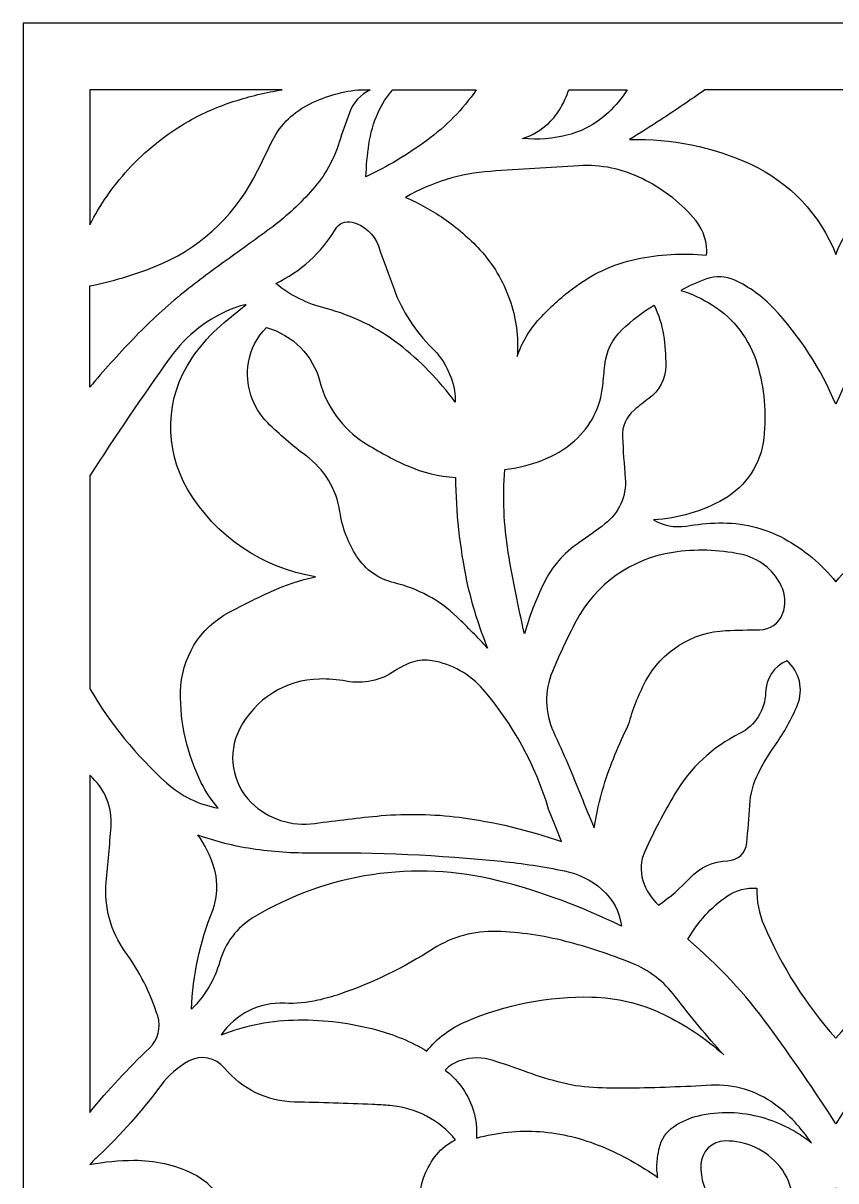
# Model space of a CAD drawing. Header units: centimetres. Extents: x 8 to 14.2, y -3.3 to 9.
# Drawn here: x 8.025 to 11.096, y 4.63 to 9.001 of the extents above; entities that cross this region are included whole.
import ezdxf

# ---------------------------------------------------------------- set-up
doc = ezdxf.new("R2010")
doc.units = ezdxf.units.CM
doc.header["$MEASUREMENT"] = 0
doc.layers.add('layer 1', color=7, linetype='Continuous')

msp = doc.modelspace()

# ---------------------------------------------------------------- linework, layer by layer
at = {"layer": 'layer 1', "color": 250, "lineweight": 30}
for points, knots in [([(8.02492, 9.00077), (8.02492, 9.00077), (14.16642, 9.00077), (14.16642, 9.00077), (14.16642, 9.00077), (14.16642, 9.00077), (14.16642, -3.2822), (14.16642, -3.2822), (14.16642, -3.2822), (14.16642, -3.2822), (8.02492, -3.2822), (8.02492, -3.2822), (8.02492, -3.2822), (8.02492, -3.2822), (8.02492, 9.00077), (8.02492, 9.00077)], [0, 0, 0, 0, 0.2, 0.2, 0.2, 0.2, 0.4, 0.4, 0.4, 0.4, 0.6, 0.6, 0.6, 0.6, 1, 1, 1, 1]), ([(9.28964, 8.74908), (9.22292, 8.74187), (9.15819, 8.72217), (9.09876, 8.691), (9.09876, 8.691), (9.03826, 8.65926), (8.9899, 8.60857), (8.96105, 8.54663), (8.96105, 8.54663), (8.94051, 8.50254), (8.91883, 8.45898), (8.89601, 8.41602), (8.89601, 8.41602), (8.81516, 8.26374), (8.68273, 8.1451), (8.52254, 8.08136), (8.52254, 8.08136), (8.44293, 8.04968), (8.36062, 8.02526), (8.27662, 8.0084), (8.27662, 8.0084), (8.27662, 8.0084), (8.27662, 7.62584), (8.27662, 7.62584), (8.27662, 7.62584), (8.32915, 7.68827), (8.38364, 7.74901), (8.44003, 7.80796), (8.44003, 7.80796), (8.49646, 7.86694), (8.55636, 7.92254), (8.61938, 7.97442), (8.61938, 7.97442), (8.67587, 8.01939), (8.73353, 8.06289), (8.79228, 8.10486), (8.79228, 8.10486), (8.85114, 8.14692), (8.9097, 8.18937), (8.96796, 8.23224), (8.96796, 8.23224), (9.02265, 8.27387), (9.07307, 8.3208), (9.11852, 8.37233), (9.11852, 8.37233), (9.16436, 8.42433), (9.19875, 8.48537), (9.21944, 8.55152), (9.21944, 8.55152), (9.23111, 8.58882), (9.24382, 8.62581), (9.25755, 8.6624), (9.25755, 8.6624), (9.27178, 8.70033), (9.30007, 8.73136), (9.33651, 8.74908), (9.33651, 8.74908), (9.33651, 8.74908), (9.28964, 8.74908), (9.28964, 8.74908)], [0, 0, 0, 0, 0.0625, 0.0625, 0.0625, 0.0625, 0.125, 0.125, 0.125, 0.125, 0.1875, 0.1875, 0.1875, 0.1875, 0.25, 0.25, 0.25, 0.25, 0.3125, 0.3125, 0.3125, 0.3125, 0.375, 0.375, 0.375, 0.375, 0.4375, 0.4375, 0.4375, 0.4375, 0.5, 0.5, 0.5, 0.5, 0.5625, 0.5625, 0.5625, 0.5625, 0.625, 0.625, 0.625, 0.625, 0.6875, 0.6875, 0.6875, 0.6875, 0.75, 0.75, 0.75, 0.75, 0.8125, 0.8125, 0.8125, 0.8125, 0.875, 0.875, 0.875, 0.875, 1, 1, 1, 1]), ([(8.27662, 8.23968), (8.27662, 8.23968), (8.27662, 8.74908), (8.27662, 8.74908), (8.27662, 8.74908), (8.27662, 8.74908), (9.00398, 8.74908), (9.00398, 8.74908), (9.00398, 8.74908), (8.94238, 8.73934), (8.88162, 8.72486), (8.82222, 8.70579), (8.82222, 8.70579), (8.76278, 8.68669), (8.70542, 8.66166), (8.65097, 8.63108), (8.65097, 8.63108), (8.56511, 8.58202), (8.48745, 8.5199), (8.42075, 8.4469), (8.42075, 8.4469), (8.36374, 8.38451), (8.31529, 8.31485), (8.27662, 8.23968)], [0, 0, 0, 0, 0.1428571, 0.1428571, 0.1428571, 0.1428571, 0.2857143, 0.2857143, 0.2857143, 0.2857143, 0.4285714, 0.4285714, 0.4285714, 0.4285714, 0.5714286, 0.5714286, 0.5714286, 0.5714286, 0.7142857, 0.7142857, 0.7142857, 0.7142857, 1, 1, 1, 1]), ([(9.73704, 8.74908), (9.73704, 8.74908), (9.42183, 8.74908), (9.42183, 8.74908), (9.42183, 8.74908), (9.39913, 8.72333), (9.38033, 8.69441), (9.366, 8.66321), (9.366, 8.66321), (9.34901, 8.62523), (9.33736, 8.5851), (9.33136, 8.54393), (9.33136, 8.54393), (9.3254, 8.50293), (9.32162, 8.46164), (9.32004, 8.42024), (9.32004, 8.42024), (9.40069, 8.45891), (9.47763, 8.50487), (9.54988, 8.55759), (9.54988, 8.55759), (9.62251, 8.61055), (9.68574, 8.67525), (9.73704, 8.74908)], [0, 0, 0, 0, 0.1428571, 0.1428571, 0.1428571, 0.1428571, 0.2857143, 0.2857143, 0.2857143, 0.2857143, 0.4285714, 0.4285714, 0.4285714, 0.4285714, 0.5714286, 0.5714286, 0.5714286, 0.5714286, 0.7142857, 0.7142857, 0.7142857, 0.7142857, 1, 1, 1, 1]), ([(10.30744, 8.74908), (10.30744, 8.74908), (10.08647, 8.74908), (10.08647, 8.74908), (10.08647, 8.74908), (10.0787, 8.72569), (10.06861, 8.70313), (10.05635, 8.68175), (10.05635, 8.68175), (10.04407, 8.6603), (10.02876, 8.64073), (10.01089, 8.62366), (10.01089, 8.62366), (9.98266, 8.5972), (9.94889, 8.57734), (9.91204, 8.5655), (9.91204, 8.5655), (9.97, 8.55954), (10.02853, 8.56415), (10.08484, 8.57911), (10.08484, 8.57911), (10.14157, 8.59418), (10.19358, 8.62324), (10.23616, 8.66364), (10.23616, 8.66364), (10.26315, 8.68928), (10.28707, 8.71794), (10.30744, 8.74908)], [0, 0, 0, 0, 0.125, 0.125, 0.125, 0.125, 0.25, 0.25, 0.25, 0.25, 0.375, 0.375, 0.375, 0.375, 0.5, 0.5, 0.5, 0.5, 0.625, 0.625, 0.625, 0.625, 0.75, 0.75, 0.75, 0.75, 1, 1, 1, 1]), ([(11.09566, 8.12779), (11.03624, 8.27824), (10.9213, 8.4), (10.77445, 8.46787), (10.77445, 8.46787), (10.63098, 8.53421), (10.47413, 8.56628), (10.31614, 8.56155), (10.31614, 8.56155), (10.35596, 8.58576), (10.39539, 8.61059), (10.43444, 8.63603), (10.43444, 8.63603), (10.49058, 8.67276), (10.54608, 8.71045), (10.60093, 8.74908), (10.60093, 8.74908), (10.60093, 8.74908), (11.59042, 8.74908), (11.59042, 8.74908), (11.59042, 8.74908), (11.64525, 8.71043), (11.70077, 8.67276), (11.75691, 8.63603), (11.75691, 8.63603), (11.79595, 8.61059), (11.83539, 8.58576), (11.87522, 8.56155), (11.87522, 8.56155), (11.71722, 8.56627), (11.56036, 8.53421), (11.41688, 8.46787), (11.41688, 8.46787), (11.27006, 8.39996), (11.15506, 8.27826), (11.09566, 8.12779)], [0, 0, 0, 0, 0.1, 0.1, 0.1, 0.1, 0.2, 0.2, 0.2, 0.2, 0.3, 0.3, 0.3, 0.3, 0.4, 0.4, 0.4, 0.4, 0.5, 0.5, 0.5, 0.5, 0.6, 0.6, 0.6, 0.6, 0.7, 0.7, 0.7, 0.7, 0.8, 0.8, 0.8, 0.8, 1, 1, 1, 1]), ([(9.46979, 8.34305), (9.56772, 8.3999), (9.67748, 8.43347), (9.79048, 8.44118), (9.79048, 8.44118), (9.902, 8.44877), (10.01356, 8.45582), (10.12515, 8.46232), (10.12515, 8.46232), (10.20735, 8.46711), (10.28942, 8.45049), (10.36328, 8.4141), (10.36328, 8.4141), (10.43657, 8.37801), (10.50234, 8.32823), (10.557, 8.26749), (10.557, 8.26749), (10.58824, 8.23276), (10.60646, 8.18824), (10.60853, 8.14157), (10.60853, 8.14157), (10.60879, 8.13576), (10.60787, 8.12995), (10.60583, 8.1245), (10.60583, 8.1245), (10.51736, 8.13346), (10.42804, 8.12846), (10.34112, 8.10968), (10.34112, 8.10968), (10.25367, 8.09079), (10.17154, 8.05274), (10.10056, 7.99827), (10.10056, 7.99827), (10.05629, 7.96427), (10.01497, 7.92664), (9.977, 7.88574), (9.977, 7.88574), (9.93866, 7.84445), (9.90956, 7.7955), (9.89162, 7.74209), (9.89162, 7.74209), (9.8973, 7.81532), (9.88752, 7.88891), (9.86291, 7.95811), (9.86291, 7.95811), (9.83834, 8.02723), (9.80031, 8.09078), (9.75102, 8.14512), (9.75102, 8.14512), (9.70992, 8.18943), (9.66403, 8.22904), (9.61418, 8.26321), (9.61418, 8.26321), (9.56871, 8.29439), (9.52036, 8.32111), (9.46979, 8.34305)], [0, 0, 0, 0, 0.0666667, 0.0666667, 0.0666667, 0.0666667, 0.1333333, 0.1333333, 0.1333333, 0.1333333, 0.2, 0.2, 0.2, 0.2, 0.2666667, 0.2666667, 0.2666667, 0.2666667, 0.3333333, 0.3333333, 0.3333333, 0.3333333, 0.4, 0.4, 0.4, 0.4, 0.4666667, 0.4666667, 0.4666667, 0.4666667, 0.5333333, 0.5333333, 0.5333333, 0.5333333, 0.6, 0.6, 0.6, 0.6, 0.6666667, 0.6666667, 0.6666667, 0.6666667, 0.7333333, 0.7333333, 0.7333333, 0.7333333, 0.8, 0.8, 0.8, 0.8, 0.8666667, 0.8666667, 0.8666667, 0.8666667, 1, 1, 1, 1]), ([(8.97925, 8.01822), (9.07328, 8.06244), (9.15186, 8.13381), (9.20484, 8.2232), (9.20484, 8.2232), (9.21767, 8.24485), (9.24319, 8.25554), (9.26764, 8.24952), (9.26764, 8.24952), (9.3138, 8.23815), (9.35117, 8.20429), (9.36707, 8.15949), (9.36707, 8.15949), (9.38641, 8.10494), (9.40613, 8.0505), (9.4262, 7.99622), (9.4262, 7.99622), (9.45709, 7.91272), (9.50601, 7.83714), (9.56954, 7.77478), (9.56954, 7.77478), (9.6169, 7.7283), (9.64745, 7.66734), (9.65637, 7.60159), (9.65637, 7.60159), (9.65777, 7.59123), (9.65795, 7.58073), (9.65688, 7.57031), (9.65688, 7.57031), (9.59669, 7.653), (9.52499, 7.72664), (9.44393, 7.78903), (9.44393, 7.78903), (9.36246, 7.85172), (9.2692, 7.8973), (9.16968, 7.92307), (9.16968, 7.92307), (9.13504, 7.93205), (9.10137, 7.94445), (9.06918, 7.96008), (9.06918, 7.96008), (9.03696, 7.97574), (9.00676, 7.99528), (8.97925, 8.01824)], [0, 0, 0, 0, 0.0833333, 0.0833333, 0.0833333, 0.0833333, 0.1666667, 0.1666667, 0.1666667, 0.1666667, 0.25, 0.25, 0.25, 0.25, 0.3333333, 0.3333333, 0.3333333, 0.3333333, 0.4166667, 0.4166667, 0.4166667, 0.4166667, 0.5, 0.5, 0.5, 0.5, 0.5833333, 0.5833333, 0.5833333, 0.5833333, 0.6666667, 0.6666667, 0.6666667, 0.6666667, 0.75, 0.75, 0.75, 0.75, 0.8333333, 0.8333333, 0.8333333, 0.8333333, 1, 1, 1, 1]), ([(10.51006, 7.99193), (10.5412, 8.00893), (10.57369, 8.0233), (10.60722, 8.03492), (10.60722, 8.03492), (10.64191, 8.04695), (10.67993, 8.04514), (10.71334, 8.02993), (10.71334, 8.02993), (10.76868, 8.00471), (10.8186, 7.96891), (10.8602, 7.92456), (10.8602, 7.92456), (10.95965, 7.81859), (11.0394, 7.69568), (11.09566, 7.56171), (11.09566, 7.56171), (11.16587, 7.72884), (11.27437, 7.87724), (11.41232, 7.99486), (11.41232, 7.99486), (11.44597, 8.02355), (11.488, 8.04064), (11.53213, 8.04357), (11.53213, 8.04357), (11.55908, 8.04535), (11.58605, 8.04011), (11.61037, 8.02837), (11.61037, 8.02837), (11.63431, 8.01681), (11.65796, 8.00466), (11.68128, 7.99193), (11.68128, 7.99193), (11.61531, 7.97062), (11.55462, 7.93564), (11.50312, 7.88922), (11.50312, 7.88922), (11.45121, 7.84247), (11.41324, 7.7823), (11.39336, 7.71533), (11.39336, 7.71533), (11.36836, 7.63114), (11.3581, 7.5433), (11.36305, 7.45561), (11.36305, 7.45561), (11.36825, 7.36397), (11.41511, 7.27982), (11.49033, 7.22719), (11.49033, 7.22719), (11.52145, 7.20541), (11.55467, 7.18679), (11.5895, 7.17161), (11.5895, 7.17161), (11.65123, 7.1447), (11.71728, 7.12916), (11.78454, 7.12572), (11.78454, 7.12572), (11.74443, 7.10144), (11.69652, 7.0935), (11.65072, 7.1035), (11.65072, 7.1035), (11.48842, 7.13892), (11.319, 7.09713), (11.19189, 6.99018), (11.19189, 6.99018), (11.15659, 6.96049), (11.12437, 6.92735), (11.09566, 6.89124), (11.09566, 6.89124), (11.04237, 6.9583), (10.97605, 7.01384), (10.90066, 7.05452), (10.90066, 7.05452), (10.82475, 7.09548), (10.73949, 7.11587), (10.65328, 7.11365), (10.65328, 7.11365), (10.6117, 7.11252), (10.57024, 7.10862), (10.52917, 7.10197), (10.52917, 7.10197), (10.48686, 7.0951), (10.44348, 7.10353), (10.4068, 7.12572), (10.4068, 7.12572), (10.50012, 7.1305), (10.59098, 7.15709), (10.67215, 7.20338), (10.67215, 7.20338), (10.75685, 7.25171), (10.81322, 7.33765), (10.82372, 7.43462), (10.82372, 7.43462), (10.83387, 7.52825), (10.82532, 7.62293), (10.79857, 7.71323), (10.79857, 7.71323), (10.77116, 7.80563), (10.71112, 7.88485), (10.62952, 7.93615), (10.62952, 7.93615), (10.59216, 7.95963), (10.55204, 7.97837), (10.51006, 7.99193)], [0, 0, 0, 0, 0.037037, 0.037037, 0.037037, 0.037037, 0.0740741, 0.0740741, 0.0740741, 0.0740741, 0.1111111, 0.1111111, 0.1111111, 0.1111111, 0.1481481, 0.1481481, 0.1481481, 0.1481481, 0.1851852, 0.1851852, 0.1851852, 0.1851852, 0.2222222, 0.2222222, 0.2222222, 0.2222222, 0.2592593, 0.2592593, 0.2592593, 0.2592593, 0.2962963, 0.2962963, 0.2962963, 0.2962963, 0.3333333, 0.3333333, 0.3333333, 0.3333333, 0.3703704, 0.3703704, 0.3703704, 0.3703704, 0.4074074, 0.4074074, 0.4074074, 0.4074074, 0.4444444, 0.4444444, 0.4444444, 0.4444444, 0.4814815, 0.4814815, 0.4814815, 0.4814815, 0.5185185, 0.5185185, 0.5185185, 0.5185185, 0.5555556, 0.5555556, 0.5555556, 0.5555556, 0.5925926, 0.5925926, 0.5925926, 0.5925926, 0.6296296, 0.6296296, 0.6296296, 0.6296296, 0.6666667, 0.6666667, 0.6666667, 0.6666667, 0.7037037, 0.7037037, 0.7037037, 0.7037037, 0.7407407, 0.7407407, 0.7407407, 0.7407407, 0.7777778, 0.7777778, 0.7777778, 0.7777778, 0.8148148, 0.8148148, 0.8148148, 0.8148148, 0.8518519, 0.8518519, 0.8518519, 0.8518519, 0.8888889, 0.8888889, 0.8888889, 0.8888889, 0.9259259, 0.9259259, 0.9259259, 0.9259259, 1, 1, 1, 1]), ([(8.27662, 7.29133), (8.37422, 7.44262), (8.47543, 7.59156), (8.58016, 7.73802), (8.58016, 7.73802), (8.64133, 7.82359), (8.72653, 7.88916), (8.82489, 7.92643), (8.82489, 7.92643), (8.83884, 7.93172), (8.85324, 7.93577), (8.8679, 7.93856), (8.8679, 7.93856), (8.82973, 7.9094), (8.79293, 7.87852), (8.75758, 7.84601), (8.75758, 7.84601), (8.72214, 7.8134), (8.69049, 7.77691), (8.66321, 7.73722), (8.66321, 7.73722), (8.5619, 7.58826), (8.55568, 7.39436), (8.64743, 7.23933), (8.64743, 7.23933), (8.75154, 7.06335), (8.92823, 6.94274), (9.13007, 6.91004), (9.13007, 6.91004), (9.07221, 6.89803), (9.01589, 6.87954), (8.96217, 6.85495), (8.96217, 6.85495), (8.90861, 6.83041), (8.85575, 6.80436), (8.80368, 6.77679), (8.80368, 6.77679), (8.69201, 6.71765), (8.62144, 6.60248), (8.61959, 6.47612), (8.61959, 6.47612), (8.61783, 6.3569), (8.64475, 6.23905), (8.69812, 6.13245), (8.69812, 6.13245), (8.7153, 6.09814), (8.73678, 6.06617), (8.76207, 6.03731), (8.76207, 6.03731), (8.68935, 6.04996), (8.62165, 6.0829), (8.56679, 6.13232), (8.56679, 6.13232), (8.45251, 6.23525), (8.35464, 6.35513), (8.27662, 6.4877), (8.27662, 6.4877), (8.27662, 6.4877), (8.27662, 7.29133), (8.27662, 7.29133)], [0, 0, 0, 0, 0.0625, 0.0625, 0.0625, 0.0625, 0.125, 0.125, 0.125, 0.125, 0.1875, 0.1875, 0.1875, 0.1875, 0.25, 0.25, 0.25, 0.25, 0.3125, 0.3125, 0.3125, 0.3125, 0.375, 0.375, 0.375, 0.375, 0.4375, 0.4375, 0.4375, 0.4375, 0.5, 0.5, 0.5, 0.5, 0.5625, 0.5625, 0.5625, 0.5625, 0.625, 0.625, 0.625, 0.625, 0.6875, 0.6875, 0.6875, 0.6875, 0.75, 0.75, 0.75, 0.75, 0.8125, 0.8125, 0.8125, 0.8125, 0.875, 0.875, 0.875, 0.875, 1, 1, 1, 1]), ([(10.4089, 7.93549), (10.36557, 7.90971), (10.32525, 7.87918), (10.28869, 7.84448), (10.28869, 7.84448), (10.25104, 7.80873), (10.22756, 7.76063), (10.22254, 7.70896), (10.22254, 7.70896), (10.22005, 7.68329), (10.21754, 7.6576), (10.21499, 7.63192), (10.21499, 7.63192), (10.20703, 7.55168), (10.16897, 7.47737), (10.1085, 7.42402), (10.1085, 7.42402), (10.07212, 7.39193), (10.03017, 7.36673), (9.98475, 7.34971), (9.98475, 7.34971), (9.93953, 7.33277), (9.89251, 7.32113), (9.84462, 7.31502), (9.84462, 7.31502), (9.8366, 7.21063), (9.84106, 7.10569), (9.85794, 7.00237), (9.85794, 7.00237), (9.87476, 6.89938), (9.89519, 6.79703), (9.9192, 6.69548), (9.9192, 6.69548), (9.93781, 6.76071), (9.96206, 6.82421), (9.99168, 6.88525), (9.99168, 6.88525), (10.02176, 6.9472), (10.06759, 7.00021), (10.12455, 7.03892), (10.12455, 7.03892), (10.15805, 7.06168), (10.19094, 7.08533), (10.22317, 7.10985), (10.22317, 7.10985), (10.27651, 7.15042), (10.3054, 7.21538), (10.29975, 7.28215), (10.29975, 7.28215), (10.29537, 7.33427), (10.29193, 7.38646), (10.28947, 7.43872), (10.28947, 7.43872), (10.28765, 7.47723), (10.30378, 7.51444), (10.33312, 7.53946), (10.33312, 7.53946), (10.35124, 7.55489), (10.36997, 7.56961), (10.38928, 7.58354), (10.38928, 7.58354), (10.42892, 7.61217), (10.45254, 7.65797), (10.45282, 7.70689), (10.45282, 7.70689), (10.45306, 7.74602), (10.45021, 7.78509), (10.44429, 7.82377), (10.44429, 7.82377), (10.43833, 7.86262), (10.42639, 7.90031), (10.4089, 7.93549)], [0, 0, 0, 0, 0.0526316, 0.0526316, 0.0526316, 0.0526316, 0.1052632, 0.1052632, 0.1052632, 0.1052632, 0.1578947, 0.1578947, 0.1578947, 0.1578947, 0.2105263, 0.2105263, 0.2105263, 0.2105263, 0.2631579, 0.2631579, 0.2631579, 0.2631579, 0.3157895, 0.3157895, 0.3157895, 0.3157895, 0.3684211, 0.3684211, 0.3684211, 0.3684211, 0.4210526, 0.4210526, 0.4210526, 0.4210526, 0.4736842, 0.4736842, 0.4736842, 0.4736842, 0.5263158, 0.5263158, 0.5263158, 0.5263158, 0.5789474, 0.5789474, 0.5789474, 0.5789474, 0.6315789, 0.6315789, 0.6315789, 0.6315789, 0.6842105, 0.6842105, 0.6842105, 0.6842105, 0.7368421, 0.7368421, 0.7368421, 0.7368421, 0.7894737, 0.7894737, 0.7894737, 0.7894737, 0.8421053, 0.8421053, 0.8421053, 0.8421053, 0.8947368, 0.8947368, 0.8947368, 0.8947368, 1, 1, 1, 1]), ([(8.94464, 7.85106), (8.90802, 7.81559), (8.88391, 7.76924), (8.87592, 7.71889), (8.87592, 7.71889), (8.86305, 7.63588), (8.89017, 7.55174), (8.94912, 7.4919), (8.94912, 7.4919), (8.99344, 7.4469), (9.04139, 7.40562), (9.09248, 7.36847), (9.09248, 7.36847), (9.16213, 7.31783), (9.20864, 7.24137), (9.22165, 7.15625), (9.22165, 7.15625), (9.23079, 7.09632), (9.2524, 7.03901), (9.28509, 6.98797), (9.28509, 6.98797), (9.31775, 6.93701), (9.36895, 6.90082), (9.42788, 6.8871), (9.42788, 6.8871), (9.51661, 6.86643), (9.59816, 6.82217), (9.66385, 6.75903), (9.66385, 6.75903), (9.70375, 6.72068), (9.74247, 6.6811), (9.77996, 6.64038), (9.77996, 6.64038), (9.74614, 6.72248), (9.71959, 6.80741), (9.70065, 6.89415), (9.70065, 6.89415), (9.67409, 7.0229), (9.65993, 7.15392), (9.65837, 7.28538), (9.65837, 7.28538), (9.59622, 7.289), (9.5352, 7.30373), (9.47825, 7.32885), (9.47825, 7.32885), (9.42167, 7.3538), (9.36707, 7.38308), (9.31497, 7.41642), (9.31497, 7.41642), (9.23175, 7.46965), (9.17153, 7.55223), (9.14619, 7.6477), (9.14619, 7.6477), (9.11996, 7.74656), (9.04328, 7.82398), (8.94464, 7.85106)], [0, 0, 0, 0, 0.0666667, 0.0666667, 0.0666667, 0.0666667, 0.1333333, 0.1333333, 0.1333333, 0.1333333, 0.2, 0.2, 0.2, 0.2, 0.2666667, 0.2666667, 0.2666667, 0.2666667, 0.3333333, 0.3333333, 0.3333333, 0.3333333, 0.4, 0.4, 0.4, 0.4, 0.4666667, 0.4666667, 0.4666667, 0.4666667, 0.5333333, 0.5333333, 0.5333333, 0.5333333, 0.6, 0.6, 0.6, 0.6, 0.6666667, 0.6666667, 0.6666667, 0.6666667, 0.7333333, 0.7333333, 0.7333333, 0.7333333, 0.8, 0.8, 0.8, 0.8, 0.8666667, 0.8666667, 0.8666667, 0.8666667, 1, 1, 1, 1]), ([(10.18286, 5.96261), (10.16564, 6.00218), (10.1491, 6.04204), (10.13328, 6.08221), (10.13328, 6.08221), (10.11723, 6.12293), (10.10054, 6.16341), (10.08325, 6.20359), (10.08325, 6.20359), (10.06509, 6.24402), (10.04683, 6.28436), (10.02842, 6.32466), (10.02842, 6.32466), (9.99545, 6.39687), (9.99408, 6.47964), (10.02464, 6.55291), (10.02464, 6.55291), (10.05141, 6.61712), (10.08102, 6.68009), (10.11338, 6.74166), (10.11338, 6.74166), (10.18714, 6.88207), (10.32352, 6.97896), (10.48036, 7.00253), (10.48036, 7.00253), (10.56506, 7.01527), (10.65137, 7.01298), (10.73529, 6.99582), (10.73529, 6.99582), (10.80239, 6.9821), (10.85938, 6.93797), (10.88948, 6.87645), (10.88948, 6.87645), (10.90566, 6.8434), (10.9075, 6.80511), (10.89462, 6.77065), (10.89462, 6.77065), (10.88106, 6.73436), (10.84636, 6.71027), (10.80762, 6.71021), (10.80762, 6.71021), (10.76522, 6.71015), (10.72283, 6.70918), (10.68048, 6.70727), (10.68048, 6.70727), (10.55264, 6.70149), (10.43737, 6.62892), (10.37701, 6.51608), (10.37701, 6.51608), (10.34921, 6.46414), (10.32759, 6.40914), (10.31261, 6.35217), (10.31261, 6.35217), (10.27505, 6.27741), (10.24357, 6.19975), (10.21846, 6.11996), (10.21846, 6.11996), (10.2028, 6.06844), (10.19091, 6.01586), (10.18286, 5.96261)], [0, 0, 0, 0, 0.0625, 0.0625, 0.0625, 0.0625, 0.125, 0.125, 0.125, 0.125, 0.1875, 0.1875, 0.1875, 0.1875, 0.25, 0.25, 0.25, 0.25, 0.3125, 0.3125, 0.3125, 0.3125, 0.375, 0.375, 0.375, 0.375, 0.4375, 0.4375, 0.4375, 0.4375, 0.5, 0.5, 0.5, 0.5, 0.5625, 0.5625, 0.5625, 0.5625, 0.625, 0.625, 0.625, 0.625, 0.6875, 0.6875, 0.6875, 0.6875, 0.75, 0.75, 0.75, 0.75, 0.8125, 0.8125, 0.8125, 0.8125, 0.875, 0.875, 0.875, 0.875, 1, 1, 1, 1]), ([(10.05961, 5.91034), (9.93419, 5.9544), (9.80455, 5.98527), (9.67272, 6.00245), (9.67272, 6.00245), (9.57494, 6.01475), (9.47617, 6.0168), (9.37796, 6.00859), (9.37796, 6.00859), (9.29408, 6.00051), (9.21039, 5.99069), (9.12691, 5.97913), (9.12691, 5.97913), (9.03904, 5.96694), (8.95038, 5.99596), (8.88668, 6.05772), (8.88668, 6.05772), (8.81336, 6.13071), (8.79555, 6.24278), (8.84249, 6.33498), (8.84249, 6.33498), (8.90054, 6.44895), (9.01673, 6.52176), (9.1446, 6.52443), (9.1446, 6.52443), (9.17857, 6.52512), (9.21253, 6.52234), (9.24594, 6.51611), (9.24594, 6.51611), (9.30997, 6.50419), (9.37607, 6.51821), (9.4297, 6.55515), (9.4297, 6.55515), (9.45021, 6.56928), (9.47267, 6.58032), (9.49637, 6.58794), (9.49637, 6.58794), (9.52029, 6.59563), (9.54569, 6.59749), (9.57047, 6.59335), (9.57047, 6.59335), (9.64549, 6.58081), (9.71378, 6.54233), (9.76336, 6.48467), (9.76336, 6.48467), (9.87645, 6.35315), (9.96065, 6.19928), (10.01048, 6.03315), (10.01048, 6.03315), (10.01048, 6.03315), (10.03505, 5.97176), (10.03505, 5.97176), (10.03505, 5.97176), (10.03505, 5.97176), (10.05961, 5.91034), (10.05961, 5.91034)], [0, 0, 0, 0, 0.0666667, 0.0666667, 0.0666667, 0.0666667, 0.1333333, 0.1333333, 0.1333333, 0.1333333, 0.2, 0.2, 0.2, 0.2, 0.2666667, 0.2666667, 0.2666667, 0.2666667, 0.3333333, 0.3333333, 0.3333333, 0.3333333, 0.4, 0.4, 0.4, 0.4, 0.4666667, 0.4666667, 0.4666667, 0.4666667, 0.5333333, 0.5333333, 0.5333333, 0.5333333, 0.6, 0.6, 0.6, 0.6, 0.6666667, 0.6666667, 0.6666667, 0.6666667, 0.7333333, 0.7333333, 0.7333333, 0.7333333, 0.8, 0.8, 0.8, 0.8, 0.8666667, 0.8666667, 0.8666667, 0.8666667, 1, 1, 1, 1]), ([(10.42573, 5.67094), (10.39821, 5.69604), (10.37782, 5.72803), (10.36666, 5.76358), (10.36666, 5.76358), (10.35534, 5.79971), (10.3578, 5.83879), (10.37358, 5.87323), (10.37358, 5.87323), (10.40768, 5.94764), (10.44557, 6.02024), (10.48712, 6.09077), (10.48712, 6.09077), (10.54474, 6.18861), (10.62964, 6.2676), (10.73134, 6.31812), (10.73134, 6.31812), (10.79064, 6.34759), (10.82866, 6.40749), (10.82999, 6.47369), (10.82999, 6.47369), (10.83104, 6.52582), (10.86258, 6.57255), (10.91049, 6.59312), (10.91049, 6.59312), (10.95866, 6.55225), (10.97483, 6.48482), (10.95054, 6.4265), (10.95054, 6.4265), (10.92848, 6.37361), (10.90067, 6.3233), (10.86762, 6.27649), (10.86762, 6.27649), (10.84342, 6.24221), (10.82179, 6.20619), (10.80293, 6.16871), (10.80293, 6.16871), (10.78391, 6.1309), (10.77272, 6.08964), (10.77005, 6.04737), (10.77005, 6.04737), (10.76706, 6.00003), (10.76353, 5.95272), (10.75948, 5.90543), (10.75948, 5.90543), (10.75628, 5.86804), (10.72531, 5.8391), (10.68778, 5.83834), (10.68778, 5.83834), (10.6332, 5.83726), (10.58147, 5.81393), (10.54459, 5.77369), (10.54459, 5.77369), (10.50907, 5.73496), (10.46919, 5.70047), (10.42573, 5.67094)], [0, 0, 0, 0, 0.0666667, 0.0666667, 0.0666667, 0.0666667, 0.1333333, 0.1333333, 0.1333333, 0.1333333, 0.2, 0.2, 0.2, 0.2, 0.2666667, 0.2666667, 0.2666667, 0.2666667, 0.3333333, 0.3333333, 0.3333333, 0.3333333, 0.4, 0.4, 0.4, 0.4, 0.4666667, 0.4666667, 0.4666667, 0.4666667, 0.5333333, 0.5333333, 0.5333333, 0.5333333, 0.6, 0.6, 0.6, 0.6, 0.6666667, 0.6666667, 0.6666667, 0.6666667, 0.7333333, 0.7333333, 0.7333333, 0.7333333, 0.8, 0.8, 0.8, 0.8, 0.8666667, 0.8666667, 0.8666667, 0.8666667, 1, 1, 1, 1]), ([(8.27662, 6.16097), (8.33266, 6.11268), (8.3625, 6.04062), (8.35707, 5.96683), (8.35707, 5.96683), (8.35192, 5.89698), (8.34596, 5.82717), (8.33918, 5.75746), (8.33918, 5.75746), (8.33011, 5.66414), (8.35553, 5.57078), (8.41068, 5.49496), (8.41068, 5.49496), (8.46437, 5.42116), (8.50582, 5.33914), (8.53342, 5.25214), (8.53342, 5.25214), (8.54712, 5.20894), (8.53489, 5.16167), (8.50199, 5.1305), (8.50199, 5.1305), (8.42179, 5.05457), (8.34652, 4.97361), (8.27662, 4.88809), (8.27662, 4.88809), (8.27662, 4.88809), (8.27662, 6.16097), (8.27662, 6.16097)], [0, 0, 0, 0, 0.125, 0.125, 0.125, 0.125, 0.25, 0.25, 0.25, 0.25, 0.375, 0.375, 0.375, 0.375, 0.5, 0.5, 0.5, 0.5, 0.625, 0.625, 0.625, 0.625, 0.75, 0.75, 0.75, 0.75, 1, 1, 1, 1]), ([(8.68504, 5.936), (8.71166, 5.8988), (8.73214, 5.85755), (8.74567, 5.81385), (8.74567, 5.81385), (8.75938, 5.76963), (8.76078, 5.7225), (8.74973, 5.67754), (8.74973, 5.67754), (8.74752, 5.66854), (8.74467, 5.65971), (8.7412, 5.6511), (8.7412, 5.6511), (8.69315, 5.53209), (8.66603, 5.40572), (8.661, 5.27746), (8.661, 5.27746), (8.71169, 5.32708), (8.74851, 5.38908), (8.76779, 5.45736), (8.76779, 5.45736), (8.78742, 5.52688), (8.83278, 5.58637), (8.89461, 5.62373), (8.89461, 5.62373), (9.17214, 5.79144), (9.50538, 5.84138), (9.81992, 5.76262), (9.81992, 5.76262), (9.98084, 5.72232), (10.13699, 5.66478), (10.28558, 5.59104), (10.28558, 5.59104), (10.279, 5.64502), (10.25266, 5.69463), (10.21161, 5.73031), (10.21161, 5.73031), (10.17127, 5.76538), (10.12256, 5.78939), (10.07017, 5.80004), (10.07017, 5.80004), (9.99165, 5.81599), (9.91239, 5.82804), (9.83267, 5.83617), (9.83267, 5.83617), (9.59678, 5.86018), (9.35973, 5.87091), (9.12262, 5.8683), (9.12262, 5.8683), (9.04453, 5.86743), (8.96649, 5.87283), (8.88927, 5.88443), (8.88927, 5.88443), (8.81967, 5.89488), (8.75126, 5.91216), (8.68504, 5.936)], [0, 0, 0, 0, 0.0666667, 0.0666667, 0.0666667, 0.0666667, 0.1333333, 0.1333333, 0.1333333, 0.1333333, 0.2, 0.2, 0.2, 0.2, 0.2666667, 0.2666667, 0.2666667, 0.2666667, 0.3333333, 0.3333333, 0.3333333, 0.3333333, 0.4, 0.4, 0.4, 0.4, 0.4666667, 0.4666667, 0.4666667, 0.4666667, 0.5333333, 0.5333333, 0.5333333, 0.5333333, 0.6, 0.6, 0.6, 0.6, 0.6666667, 0.6666667, 0.6666667, 0.6666667, 0.7333333, 0.7333333, 0.7333333, 0.7333333, 0.8, 0.8, 0.8, 0.8, 0.8666667, 0.8666667, 0.8666667, 0.8666667, 1, 1, 1, 1]), ([(11.09566, 5.16828), (10.9828, 5.29428), (10.8912, 5.43785), (10.82448, 5.59331), (10.82448, 5.59331), (10.80532, 5.63793), (10.79586, 5.68613), (10.7967, 5.73469), (10.7967, 5.73469), (10.75766, 5.73765), (10.71879, 5.72731), (10.68637, 5.70532), (10.68637, 5.70532), (10.62433, 5.66323), (10.57303, 5.60721), (10.53656, 5.5417), (10.53656, 5.5417), (10.65089, 5.44494), (10.75341, 5.33498), (10.84193, 5.21417), (10.84193, 5.21417), (10.93016, 5.09375), (11.01479, 4.97069), (11.09566, 4.84521), (11.09566, 4.84521), (11.17655, 4.97069), (11.26118, 5.09375), (11.34941, 5.21417), (11.34941, 5.21417), (11.43794, 5.33498), (11.54045, 5.44494), (11.65477, 5.5417), (11.65477, 5.5417), (11.6183, 5.6072), (11.56701, 5.66323), (11.50497, 5.70532), (11.50497, 5.70532), (11.47256, 5.72731), (11.43369, 5.73765), (11.39463, 5.73469), (11.39463, 5.73469), (11.39549, 5.68613), (11.38601, 5.63792), (11.36685, 5.59328), (11.36685, 5.59328), (11.30016, 5.43784), (11.20853, 5.29426), (11.09566, 5.16828)], [0, 0, 0, 0, 0.0769231, 0.0769231, 0.0769231, 0.0769231, 0.1538462, 0.1538462, 0.1538462, 0.1538462, 0.2307692, 0.2307692, 0.2307692, 0.2307692, 0.3076923, 0.3076923, 0.3076923, 0.3076923, 0.3846154, 0.3846154, 0.3846154, 0.3846154, 0.4615385, 0.4615385, 0.4615385, 0.4615385, 0.5384615, 0.5384615, 0.5384615, 0.5384615, 0.6153846, 0.6153846, 0.6153846, 0.6153846, 0.6923077, 0.6923077, 0.6923077, 0.6923077, 0.7692308, 0.7692308, 0.7692308, 0.7692308, 0.8461538, 0.8461538, 0.8461538, 0.8461538, 1, 1, 1, 1]), ([(8.77326, 5.1804), (8.82674, 5.25949), (8.91775, 5.30488), (9.01311, 5.30015), (9.01311, 5.30015), (9.05508, 5.29806), (9.09714, 5.3018), (9.1381, 5.31124), (9.1381, 5.31124), (9.16613, 5.31772), (9.19385, 5.32546), (9.22117, 5.33449), (9.22117, 5.33449), (9.34515, 5.37761), (9.46365, 5.43505), (9.57431, 5.50565), (9.57431, 5.50565), (9.64579, 5.55125), (9.72947, 5.57413), (9.8142, 5.57125), (9.8142, 5.57125), (9.90204, 5.56826), (9.98931, 5.55572), (10.07443, 5.53388), (10.07443, 5.53388), (10.15939, 5.51204), (10.24283, 5.48461), (10.32415, 5.45173), (10.32415, 5.45173), (10.38949, 5.42532), (10.44648, 5.3817), (10.48905, 5.32555), (10.48905, 5.32555), (10.54682, 5.24936), (10.60796, 5.1758), (10.67233, 5.10511), (10.67233, 5.10511), (10.60355, 5.16726), (10.52623, 5.21921), (10.4427, 5.2594), (10.4427, 5.2594), (10.35863, 5.29985), (10.26688, 5.32175), (10.17361, 5.32363), (10.17361, 5.32363), (10.00984, 5.32693), (9.84731, 5.29525), (9.69678, 5.23066), (9.69678, 5.23066), (9.6395, 5.20608), (9.58901, 5.16801), (9.54963, 5.11969), (9.54963, 5.11969), (9.52033, 5.13782), (9.48958, 5.15348), (9.4577, 5.16654), (9.4577, 5.16654), (9.42586, 5.17959), (9.39326, 5.19073), (9.36007, 5.19989), (9.36007, 5.19989), (9.26387, 5.2256), (9.16466, 5.23818), (9.0651, 5.23732), (9.0651, 5.23732), (8.96514, 5.23644), (8.86622, 5.21716), (8.77326, 5.1804)], [0, 0, 0, 0, 0.0555556, 0.0555556, 0.0555556, 0.0555556, 0.1111111, 0.1111111, 0.1111111, 0.1111111, 0.1666667, 0.1666667, 0.1666667, 0.1666667, 0.2222222, 0.2222222, 0.2222222, 0.2222222, 0.2777778, 0.2777778, 0.2777778, 0.2777778, 0.3333333, 0.3333333, 0.3333333, 0.3333333, 0.3888889, 0.3888889, 0.3888889, 0.3888889, 0.4444444, 0.4444444, 0.4444444, 0.4444444, 0.5, 0.5, 0.5, 0.5, 0.5555556, 0.5555556, 0.5555556, 0.5555556, 0.6111111, 0.6111111, 0.6111111, 0.6111111, 0.6666667, 0.6666667, 0.6666667, 0.6666667, 0.7222222, 0.7222222, 0.7222222, 0.7222222, 0.7777778, 0.7777778, 0.7777778, 0.7777778, 0.8333333, 0.8333333, 0.8333333, 0.8333333, 0.8888889, 0.8888889, 0.8888889, 0.8888889, 1, 1, 1, 1]), ([(8.27662, 4.69142), (8.28704, 4.7021), (8.29767, 4.71258), (8.30851, 4.72283), (8.30851, 4.72283), (8.39536, 4.80504), (8.47486, 4.89466), (8.54615, 4.99066), (8.54615, 4.99066), (8.57391, 5.02807), (8.60939, 5.05909), (8.65016, 5.08163), (8.65016, 5.08163), (8.69572, 5.10682), (8.75282, 5.09586), (8.78588, 5.05565), (8.78588, 5.05565), (8.85119, 4.97614), (8.9479, 4.92921), (9.05077, 4.92713), (9.05077, 4.92713), (9.1489, 4.92515), (9.24699, 4.92206), (9.34504, 4.91784), (9.34504, 4.91784), (9.36719, 4.91689), (9.38934, 4.91553), (9.41144, 4.91377), (9.41144, 4.91377), (9.50813, 4.90605), (9.59754, 4.85916), (9.65893, 4.78405), (9.65893, 4.78405), (9.63056, 4.77184), (9.60573, 4.75273), (9.58667, 4.72844), (9.58667, 4.72844), (9.56781, 4.70438), (9.55248, 4.67777), (9.54116, 4.64941), (9.54116, 4.64941), (9.53229, 4.62717), (9.527, 4.60367), (9.52551, 4.57977), (9.52551, 4.57977), (9.52398, 4.55528), (9.53113, 4.53106), (9.54572, 4.51133), (9.54572, 4.51133), (9.47837, 4.52774), (9.40854, 4.53124), (9.33989, 4.52161), (9.33989, 4.52161), (9.24081, 4.50774), (9.14695, 4.46879), (9.06717, 4.40841), (9.06717, 4.40841), (9.03859, 4.38643), (9.01224, 4.36171), (8.98847, 4.33461), (8.98847, 4.33461), (8.89114, 4.2236), (8.80222, 4.10552), (8.7224, 3.98131), (8.7224, 3.98131), (8.73438, 4.00923), (8.74401, 4.0381), (8.75117, 4.06764), (8.75117, 4.06764), (8.7826, 4.19725), (8.79656, 4.33045), (8.79272, 4.46377), (8.79272, 4.46377), (8.79031, 4.5464), (8.7422, 4.62077), (8.66779, 4.65675), (8.66779, 4.65675), (8.59789, 4.69055), (8.52121, 4.70789), (8.44356, 4.70744), (8.44356, 4.70744), (8.38754, 4.70711), (8.33168, 4.70175), (8.27662, 4.69142)], [0, 0, 0, 0, 0.0454545, 0.0454545, 0.0454545, 0.0454545, 0.0909091, 0.0909091, 0.0909091, 0.0909091, 0.1363636, 0.1363636, 0.1363636, 0.1363636, 0.1818182, 0.1818182, 0.1818182, 0.1818182, 0.2272727, 0.2272727, 0.2272727, 0.2272727, 0.2727273, 0.2727273, 0.2727273, 0.2727273, 0.3181818, 0.3181818, 0.3181818, 0.3181818, 0.3636364, 0.3636364, 0.3636364, 0.3636364, 0.4090909, 0.4090909, 0.4090909, 0.4090909, 0.4545455, 0.4545455, 0.4545455, 0.4545455, 0.5, 0.5, 0.5, 0.5, 0.5454545, 0.5454545, 0.5454545, 0.5454545, 0.5909091, 0.5909091, 0.5909091, 0.5909091, 0.6363636, 0.6363636, 0.6363636, 0.6363636, 0.6818182, 0.6818182, 0.6818182, 0.6818182, 0.7272727, 0.7272727, 0.7272727, 0.7272727, 0.7727273, 0.7727273, 0.7727273, 0.7727273, 0.8181818, 0.8181818, 0.8181818, 0.8181818, 0.8636364, 0.8636364, 0.8636364, 0.8636364, 0.9090909, 0.9090909, 0.9090909, 0.9090909, 1, 1, 1, 1]), ([(9.73806, 4.79139), (9.73888, 4.80994), (9.73822, 4.82851), (9.73609, 4.84695), (9.73609, 4.84695), (9.73396, 4.86539), (9.73001, 4.88359), (9.72433, 4.90128), (9.72433, 4.90128), (9.71391, 4.93257), (9.69845, 4.96194), (9.67855, 4.98825), (9.67855, 4.98825), (9.66154, 5.01072), (9.64151, 5.03076), (9.61903, 5.04775), (9.61903, 5.04775), (9.63565, 5.06456), (9.65607, 5.07711), (9.67855, 5.08438), (9.67855, 5.08438), (9.71824, 5.09679), (9.76081, 5.09666), (9.8004, 5.08399), (9.8004, 5.08399), (9.8391, 5.0716), (9.87755, 5.05846), (9.91572, 5.04458), (9.91572, 5.04458), (9.95827, 5.02913), (10.00141, 5.01539), (10.04506, 5.00343), (10.04506, 5.00343), (10.08883, 4.99143), (10.13376, 4.98421), (10.17909, 4.9819), (10.17909, 4.9819), (10.2243, 4.97958), (10.26959, 4.97865), (10.31486, 4.97909), (10.31486, 4.97909), (10.41813, 4.98105), (10.52135, 4.98479), (10.62449, 4.99032), (10.62449, 4.99032), (10.71012, 4.9949), (10.79477, 4.96991), (10.8642, 4.91958), (10.8642, 4.91958), (10.8916, 4.8997), (10.91701, 4.87719), (10.94004, 4.85239), (10.94004, 4.85239), (10.96304, 4.8276), (10.98425, 4.80117), (11.00345, 4.77333), (11.00345, 4.77333), (10.94786, 4.81751), (10.88411, 4.85024), (10.8158, 4.86964), (10.8158, 4.86964), (10.73772, 4.8918), (10.65535, 4.89388), (10.57626, 4.87563), (10.57626, 4.87563), (10.54351, 4.86751), (10.51243, 4.8538), (10.48438, 4.83506), (10.48438, 4.83506), (10.45548, 4.81575), (10.43524, 4.78596), (10.42798, 4.75196), (10.42798, 4.75196), (10.42413, 4.73392), (10.42145, 4.71564), (10.41997, 4.69725), (10.41997, 4.69725), (10.41847, 4.67878), (10.41968, 4.66019), (10.42356, 4.64207), (10.42356, 4.64207), (10.3575, 4.68854), (10.28663, 4.7277), (10.21214, 4.75887), (10.21214, 4.75887), (10.13739, 4.79015), (10.05817, 4.80935), (9.97739, 4.81573), (9.97739, 4.81573), (9.8968, 4.82111), (9.81591, 4.8129), (9.73806, 4.79139)], [0, 0, 0, 0, 0.0416667, 0.0416667, 0.0416667, 0.0416667, 0.0833333, 0.0833333, 0.0833333, 0.0833333, 0.125, 0.125, 0.125, 0.125, 0.1666667, 0.1666667, 0.1666667, 0.1666667, 0.2083333, 0.2083333, 0.2083333, 0.2083333, 0.25, 0.25, 0.25, 0.25, 0.2916667, 0.2916667, 0.2916667, 0.2916667, 0.3333333, 0.3333333, 0.3333333, 0.3333333, 0.375, 0.375, 0.375, 0.375, 0.4166667, 0.4166667, 0.4166667, 0.4166667, 0.4583333, 0.4583333, 0.4583333, 0.4583333, 0.5, 0.5, 0.5, 0.5, 0.5416667, 0.5416667, 0.5416667, 0.5416667, 0.5833333, 0.5833333, 0.5833333, 0.5833333, 0.625, 0.625, 0.625, 0.625, 0.6666667, 0.6666667, 0.6666667, 0.6666667, 0.7083333, 0.7083333, 0.7083333, 0.7083333, 0.75, 0.75, 0.75, 0.75, 0.7916667, 0.7916667, 0.7916667, 0.7916667, 0.8333333, 0.8333333, 0.8333333, 0.8333333, 0.875, 0.875, 0.875, 0.875, 0.9166667, 0.9166667, 0.9166667, 0.9166667, 1, 1, 1, 1]), ([(11.09566, 4.60372), (11.09605, 4.57002), (11.10676, 4.53729), (11.12634, 4.50989), (11.12634, 4.50989), (11.14604, 4.48235), (11.1744, 4.46226), (11.20692, 4.45286), (11.20692, 4.45286), (11.23849, 4.44383), (11.27166, 4.44194), (11.30404, 4.44732), (11.30404, 4.44732), (11.25954, 4.48919), (11.24536, 4.5542), (11.26832, 4.61083), (11.26832, 4.61083), (11.31026, 4.71431), (11.41178, 4.78123), (11.5234, 4.77917), (11.5234, 4.77917), (11.56178, 4.77847), (11.59447, 4.75097), (11.6018, 4.71328), (11.6018, 4.71328), (11.61162, 4.66279), (11.60124, 4.61041), (11.57294, 4.56746), (11.57294, 4.56746), (11.53255, 4.50612), (11.48642, 4.44874), (11.4352, 4.39611), (11.4352, 4.39611), (11.33729, 4.29551), (11.26142, 4.17567), (11.21236, 4.04414), (11.21236, 4.04414), (11.1961, 4.00052), (11.18102, 3.95648), (11.16718, 3.91203), (11.16718, 3.91203), (11.13887, 3.82119), (11.115, 3.72902), (11.09566, 3.63585), (11.09566, 3.63585), (11.0692, 3.76333), (11.03441, 3.88892), (10.99147, 4.01182), (10.99147, 4.01182), (10.94819, 4.13573), (10.88183, 4.25024), (10.79582, 4.34937), (10.79582, 4.34937), (10.7402, 4.41349), (10.68599, 4.4788), (10.63322, 4.54528), (10.63322, 4.54528), (10.60044, 4.58655), (10.58354, 4.63827), (10.5856, 4.69094), (10.5856, 4.69094), (10.58751, 4.74022), (10.62773, 4.7794), (10.67705, 4.78013), (10.67705, 4.78013), (10.75703, 4.78129), (10.83321, 4.74572), (10.88372, 4.68367), (10.88372, 4.68367), (10.91102, 4.65013), (10.92782, 4.60924), (10.93198, 4.56619), (10.93198, 4.56619), (10.93629, 4.52181), (10.91975, 4.47789), (10.88729, 4.44732), (10.88729, 4.44732), (10.92795, 4.44056), (10.96965, 4.44491), (11.00803, 4.45991), (11.00803, 4.45991), (11.04793, 4.47552), (11.07788, 4.50926), (11.08862, 4.55071), (11.08862, 4.55071), (11.09311, 4.56804), (11.09546, 4.58583), (11.09566, 4.60372)], [0, 0, 0, 0, 0.0434783, 0.0434783, 0.0434783, 0.0434783, 0.0869565, 0.0869565, 0.0869565, 0.0869565, 0.1304348, 0.1304348, 0.1304348, 0.1304348, 0.173913, 0.173913, 0.173913, 0.173913, 0.2173913, 0.2173913, 0.2173913, 0.2173913, 0.2608696, 0.2608696, 0.2608696, 0.2608696, 0.3043478, 0.3043478, 0.3043478, 0.3043478, 0.3478261, 0.3478261, 0.3478261, 0.3478261, 0.3913043, 0.3913043, 0.3913043, 0.3913043, 0.4347826, 0.4347826, 0.4347826, 0.4347826, 0.4782609, 0.4782609, 0.4782609, 0.4782609, 0.5217391, 0.5217391, 0.5217391, 0.5217391, 0.5652174, 0.5652174, 0.5652174, 0.5652174, 0.6086957, 0.6086957, 0.6086957, 0.6086957, 0.6521739, 0.6521739, 0.6521739, 0.6521739, 0.6956522, 0.6956522, 0.6956522, 0.6956522, 0.7391304, 0.7391304, 0.7391304, 0.7391304, 0.7826087, 0.7826087, 0.7826087, 0.7826087, 0.826087, 0.826087, 0.826087, 0.826087, 0.8695652, 0.8695652, 0.8695652, 0.8695652, 0.9130435, 0.9130435, 0.9130435, 0.9130435, 1, 1, 1, 1])]:
    msp.add_open_spline(points, degree=3, knots=knots, dxfattribs=at)

doc.saveas('drawing.dxf')
